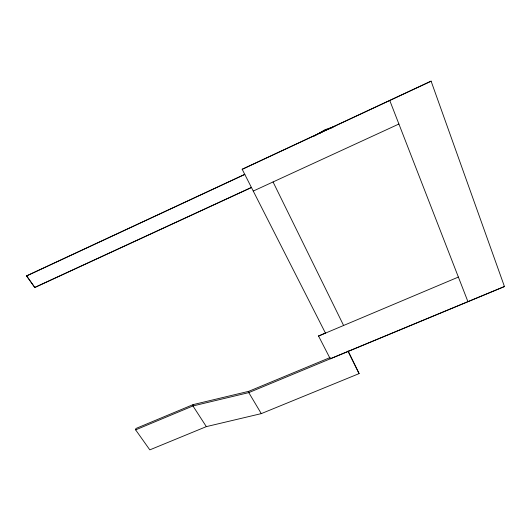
<?xml version="1.0" encoding="UTF-8"?>
<svg xmlns="http://www.w3.org/2000/svg" width="531" height="531" viewBox="0 0 531 531"><rect width="100%" height="100%" fill="white"/><g stroke="black" fill="none" stroke-linecap="round" stroke-linejoin="round"><path stroke-width="0.8" d="M330.216 357.496L248.74 391.327L193.058 404.635L192.952 405.956L206.34 426.625L261.285 413.622L359.102 373.612L348.104 350.958M206.34 426.625L149.815 449.87L135.637 429.871L135.903 428.497L193.058 404.635M34.747 287.483L251.428 187.476L34.747 287.483L26.55 275.921L244.778 174.4L26.55 275.921M314.252 136.109L324.872 129.79L334.968 126.265M319.377 133.586L325.052 130.208L332.837 127.493M431.139 81.17L242.163 169.303L431.092 81.13L504.45 286.534L248.78 392.621L192.952 405.956L135.637 429.871M253.254 191.067L398.894 124.035M325.45 333.05L318.54 336.05L458.379 277.069M389.754 100.472L467.911 301.601M504.45 286.534L330.262 358.81L318.52 335.97M26.59 275.848L34.787 287.41M261.285 413.622L248.78 392.621L248.74 391.327M242.163 169.25L325.47 333.129M359.102 373.612L348.031 351.349M273.053 181.954L343.57 325.417"/></g></svg>
